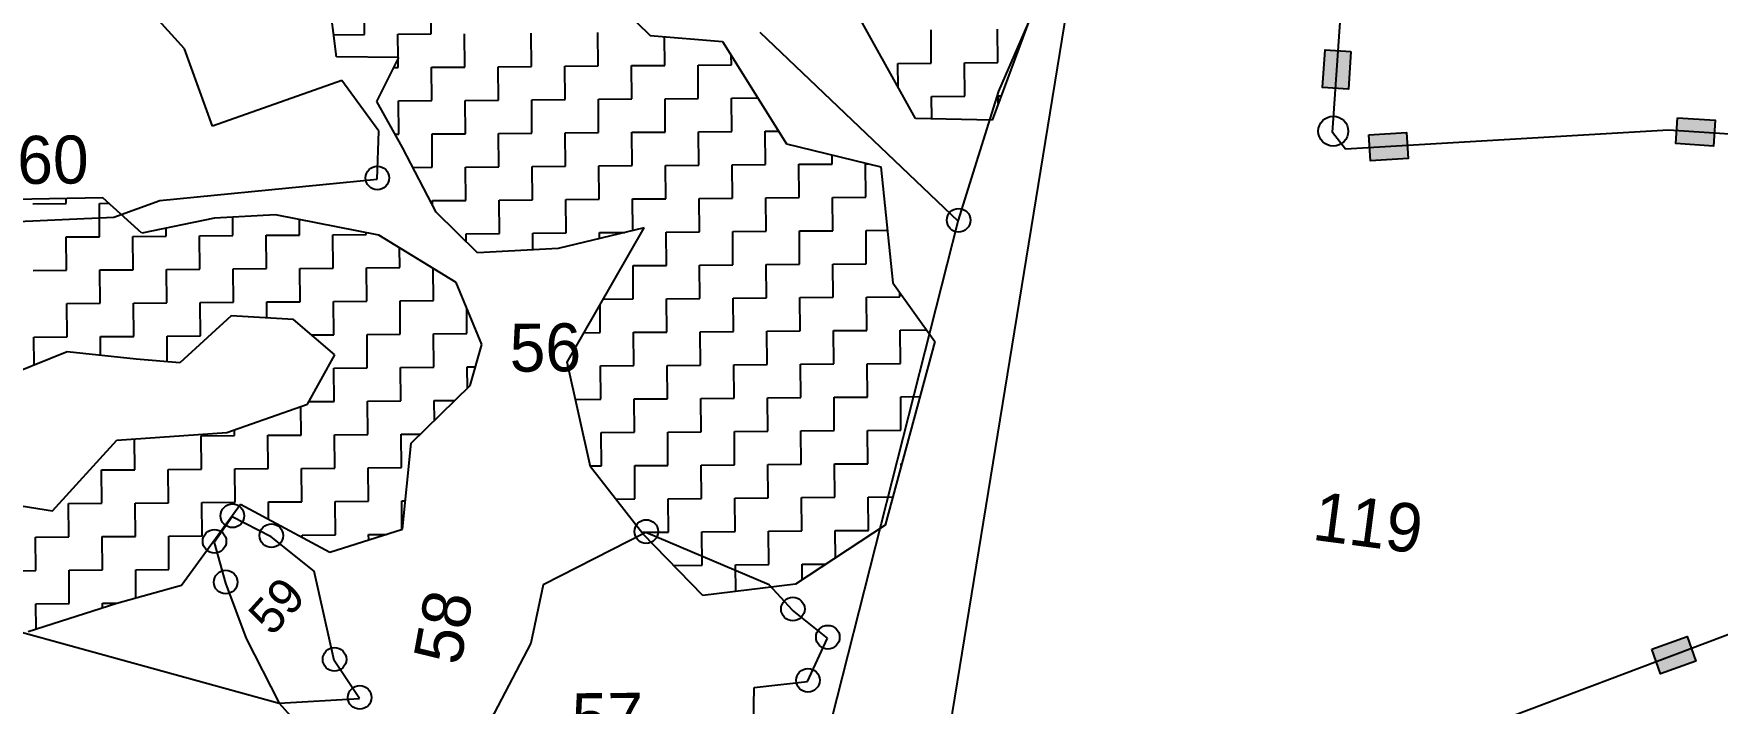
# Model space of a CAD drawing. Header units: metres. Extents: x 291285 to 296393, y 1982985 to 1990470.
# Drawn here: x 291675 to 292316, y 1984690 to 1984945 of the extents above; entities that cross this region are included whole.
import ezdxf

# ---------------------------------------------------------------- set-up
doc = ezdxf.new("R2010")
doc.units = ezdxf.units.M
for name, color, linetype in [('POLY_HATCH', 12, 'Continuous'), ('POLY_PARCEL', 6, 'Continuous'), ('SYM_STONE', 1, 'Continuous'), ('TEXT_PARCEL', 7, 'Continuous'), ('V_BOUND_LINE', 7, 'Continuous')]:
    doc.layers.add(name, color=color, linetype=linetype)
doc.styles.add('TEXT_MAP', font='')
doc.styles.get('TEXT_MAP').set_extended_font_data('Kruti Dev 050')

msp = doc.modelspace()

# ---------------------------------------------------------------- hatches: boundary and pattern name
for points in [[(292165.33, 1984924.2), (292175.21, 1984923.57), (292176.11, 1984937.86), (292166.23, 1984938.49)], [(292314.01, 1984901.92), (292314.66, 1984911.81), (292300.37, 1984912.74), (292299.72, 1984902.86)], [(292197.82, 1984897.15), (292197.23, 1984907.04), (292182.94, 1984906.19), (292183.53, 1984896.3)], [(292307.37, 1984706.02), (292304.04, 1984715.35), (292290.56, 1984710.54), (292293.89, 1984701.21)]]:
    msp.add_hatch(color=256).paths.add_polyline_path(points)

# ---------------------------------------------------------------- linework, layer by layer
for points in [[(292176.11, 1984937.86), (292175.21, 1984923.57), (292165.33, 1984924.2), (292166.23, 1984938.49)], [(292300.37, 1984912.74), (292314.66, 1984911.81), (292314.01, 1984901.92), (292299.72, 1984902.86)], [(292182.94, 1984906.19), (292197.23, 1984907.04), (292197.82, 1984897.15), (292183.53, 1984896.3)], [(292290.56, 1984710.54), (292304.04, 1984715.35), (292307.37, 1984706.02), (292293.89, 1984701.21)]]:
    msp.add_lwpolyline(points, close=True)
at = {"layer": 'POLY_HATCH'}
for p, q in [((292079.42, 1985019.41), (292039.52, 1984911.8)), ((291790.12, 1984935.92), (291786.36, 1984964.61)), ((291891.79, 1984961.32), (291909.41, 1984944)), ((292010.38, 1984912.39), (291984.19, 1984959.58)), ((291909.41, 1984944), (291936.9, 1984941.73)), ((291813.83, 1984935.61), (291790.12, 1984935.92)), ((291936.9, 1984941.73), (291961.35, 1984902.84)), ((291805.39, 1984918.91), (291813.83, 1984935.61)), ((291815.12, 1984901.35), (291805.39, 1984918.91)), ((292039.52, 1984911.8), (292010.38, 1984912.39)), ((291827.93, 1984876.76), (291815.12, 1984901.35)), ((291961.35, 1984902.84), (291997.21, 1984893.99)), ((291997.21, 1984893.99), (292001.74, 1984849.94)), ((291701.19, 1984882.26), (291651.27, 1984881.35)), ((291715.93, 1984868.77), (291701.19, 1984882.26)), ((291743.62, 1984874.54), (291715.93, 1984868.77)), ((291766.81, 1984875.74), (291743.62, 1984874.54)), ((291806.21, 1984868), (291766.81, 1984875.74)), ((291843.69, 1984861.27), (291827.93, 1984876.76)), ((291835.6, 1984850.1), (291806.21, 1984868)), ((291907.15, 1984870.86), (291874.43, 1984863.03)), ((291877.81, 1984819.72), (291907.15, 1984870.86)), ((291874.43, 1984863.03), (291843.69, 1984861.27)), ((291845.38, 1984826.49), (291835.6, 1984850.1)), ((292001.74, 1984849.94), (292017.73, 1984827.62)), ((291749.98, 1984837.31), (291730.45, 1984819.51)), ((291773.69, 1984835.99), (291749.98, 1984837.31)), ((291789.43, 1984822.51), (291773.69, 1984835.99)), ((292017.73, 1984827.62), (291998.85, 1984757.72)), ((291687.55, 1984823.69), (291659.4, 1984812.38)), ((291713.8, 1984820.88), (291687.55, 1984823.69)), ((291730.45, 1984819.51), (291713.8, 1984820.88)), ((291779, 1984803.78), (291789.43, 1984822.51)), ((291840.97, 1984810.84), (291845.38, 1984826.49)), ((291886.71, 1984779.98), (291877.81, 1984819.72)), ((291818.45, 1984788.98), (291840.97, 1984810.84)), ((291748.32, 1984792.95), (291779, 1984803.78)), ((291681.99, 1984763.18), (291706.49, 1984790.08)), ((291706.49, 1984790.08), (291748.32, 1984792.95)), ((291815.19, 1984756.2), (291818.45, 1984788.98)), ((291906.59, 1984754.44), (291886.71, 1984779.98)), ((291655.23, 1984767.49), (291681.99, 1984763.18)), ((291731.14, 1984734.85), (291753.59, 1984765.78)), ((291753.59, 1984765.78), (291787.52, 1984747.41)), ((291998.85, 1984757.72), (291964.74, 1984735.27)), ((291787.52, 1984747.41), (291815.19, 1984756.2)), ((291929.48, 1984730.95), (291906.59, 1984754.44)), ((291706.49, 1984728.1), (291731.14, 1984734.85)), ((291964.74, 1984735.27), (291929.48, 1984730.95)), ((291672.79, 1984717.24), (291706.49, 1984728.1))]:
    msp.add_line(p, q, dxfattribs=at)
at = {"layer": 'POLY_HATCH', "linetype": 'Continuous'}
for p, q in [((291800.74, 1984944.38), (291800.64, 1984957.06)), ((291826.1, 1984944.59), (291826, 1984957.27)), ((291789.02, 1984944.29), (291800.74, 1984944.38)), ((291813.42, 1984944.48), (291826.1, 1984944.59)), ((291813.49, 1984935.61), (291813.42, 1984944.48)), ((291838.88, 1984932.01), (291838.78, 1984944.69)), ((291864.24, 1984932.22), (291864.14, 1984944.9)), ((291889.6, 1984932.43), (291889.5, 1984945.11)), ((291914.96, 1984932.63), (291914.87, 1984943.55)), ((292016.4, 1984933.46), (292016.3, 1984946.14)), ((292041.76, 1984933.67), (292041.65, 1984946.35)), ((291940.32, 1984932.84), (291940.29, 1984936.33)), ((291811.9, 1984931.79), (291813.53, 1984931.81)), ((291813.53, 1984931.81), (291813.5, 1984934.96)), ((291826.21, 1984931.91), (291838.88, 1984932.01)), ((291826.31, 1984919.23), (291826.21, 1984931.91)), ((291851.56, 1984932.12), (291864.24, 1984932.22)), ((291851.67, 1984919.44), (291851.56, 1984932.12)), ((291876.92, 1984932.32), (291889.6, 1984932.43)), ((291877.03, 1984919.64), (291876.92, 1984932.32)), ((291902.28, 1984932.53), (291914.96, 1984932.63)), ((291902.39, 1984919.85), (291902.28, 1984932.53)), ((291927.64, 1984932.74), (291940.32, 1984932.84)), ((291927.75, 1984920.06), (291927.64, 1984932.74)), ((292003.72, 1984933.36), (292016.4, 1984933.46)), ((292003.79, 1984924.26), (292003.72, 1984933.36)), ((292029.08, 1984933.57), (292041.76, 1984933.67)), ((292029.18, 1984920.89), (292029.08, 1984933.57)), ((291813.63, 1984919.13), (291826.31, 1984919.23)), ((291813.73, 1984906.45), (291813.63, 1984919.13)), ((291838.99, 1984919.33), (291851.67, 1984919.44)), ((291839.09, 1984906.65), (291838.99, 1984919.33)), ((291864.35, 1984919.54), (291877.03, 1984919.64)), ((291864.45, 1984906.86), (291864.35, 1984919.54)), ((291889.71, 1984919.75), (291902.39, 1984919.85)), ((291889.81, 1984907.07), (291889.71, 1984919.75)), ((291915.07, 1984919.95), (291927.75, 1984920.06)), ((291915.17, 1984907.28), (291915.07, 1984919.95)), ((291940.43, 1984920.16), (291950.41, 1984920.24)), ((291940.53, 1984907.48), (291940.43, 1984920.16)), ((292016.5, 1984920.78), (292029.18, 1984920.89)), ((292016.57, 1984912.27), (292016.5, 1984920.78)), ((292041.86, 1984920.99), (292042.93, 1984921)), ((292041.88, 1984918.19), (292041.86, 1984920.99)), ((291812.3, 1984906.43), (291813.73, 1984906.45)), ((291826.41, 1984906.55), (291839.09, 1984906.65)), ((291826.52, 1984893.87), (291826.41, 1984906.55)), ((291851.77, 1984906.76), (291864.45, 1984906.86)), ((291851.88, 1984894.08), (291851.77, 1984906.76)), ((291877.13, 1984906.96), (291889.81, 1984907.07)), ((291877.23, 1984894.28), (291877.13, 1984906.96)), ((291902.49, 1984907.17), (291915.17, 1984907.28)), ((291902.59, 1984894.49), (291902.49, 1984907.17)), ((291927.85, 1984907.38), (291940.53, 1984907.48)), ((291927.95, 1984894.7), (291927.85, 1984907.38)), ((291953.21, 1984907.59), (291958.34, 1984907.63)), ((291953.31, 1984894.91), (291953.21, 1984907.59)), ((291978.67, 1984895.11), (291978.64, 1984898.57)), ((291819.04, 1984893.81), (291826.52, 1984893.87)), ((291839.2, 1984893.97), (291851.88, 1984894.08)), ((291839.3, 1984881.29), (291839.2, 1984893.97)), ((291864.55, 1984894.18), (291877.23, 1984894.28)), ((291864.66, 1984881.5), (291864.55, 1984894.18)), ((291889.91, 1984894.39), (291902.59, 1984894.49)), ((291890.02, 1984881.71), (291889.91, 1984894.39)), ((291915.27, 1984894.6), (291927.95, 1984894.7)), ((291915.38, 1984881.92), (291915.27, 1984894.6)), ((291940.63, 1984894.8), (291953.31, 1984894.91)), ((291940.74, 1984882.12), (291940.63, 1984894.8)), ((291965.99, 1984895.01), (291978.67, 1984895.11)), ((291966.1, 1984882.33), (291965.99, 1984895.01)), ((291991.35, 1984895.22), (291992.21, 1984895.22)), ((291991.45, 1984882.54), (291991.35, 1984895.22)), ((291674.47, 1984879.95), (291687.14, 1984880.05)), ((291687.14, 1984880.05), (291687.13, 1984882)), ((291699.82, 1984880.15), (291703.46, 1984880.18)), ((291699.93, 1984867.47), (291699.82, 1984880.15)), ((291826.62, 1984881.19), (291839.3, 1984881.29)), ((291826.64, 1984879.24), (291826.62, 1984881.19)), ((291851.98, 1984881.4), (291864.66, 1984881.5)), ((291852.08, 1984868.72), (291851.98, 1984881.4)), ((291877.34, 1984881.61), (291890.02, 1984881.71)), ((291877.44, 1984868.93), (291877.34, 1984881.61)), ((291902.7, 1984881.81), (291915.38, 1984881.92)), ((291902.8, 1984869.82), (291902.7, 1984881.81)), ((291928.06, 1984882.02), (291940.74, 1984882.12)), ((291928.16, 1984869.34), (291928.06, 1984882.02)), ((291953.42, 1984882.23), (291966.1, 1984882.33)), ((291953.52, 1984869.55), (291953.42, 1984882.23)), ((291978.77, 1984882.43), (291991.45, 1984882.54)), ((291978.88, 1984869.75), (291978.77, 1984882.43)), ((291750.65, 1984867.89), (291750.59, 1984874.9)), ((291776.01, 1984868.1), (291775.96, 1984873.94)), ((291687.25, 1984867.37), (291699.93, 1984867.47)), ((291687.35, 1984854.69), (291687.25, 1984867.37)), ((291712.61, 1984867.58), (291725.29, 1984867.68)), ((291712.71, 1984854.9), (291712.61, 1984867.58)), ((291725.29, 1984867.68), (291725.26, 1984870.72)), ((291737.97, 1984867.79), (291750.65, 1984867.89)), ((291738.07, 1984855.11), (291737.97, 1984867.79)), ((291763.33, 1984867.99), (291776.01, 1984868.1)), ((291763.43, 1984855.31), (291763.33, 1984867.99)), ((291788.68, 1984868.2), (291801.36, 1984868.3)), ((291788.79, 1984855.52), (291788.68, 1984868.2)), ((291801.36, 1984868.3), (291801.36, 1984868.95)), ((291839.4, 1984868.61), (291852.08, 1984868.72)), ((291839.43, 1984865.45), (291839.4, 1984868.61)), ((291864.76, 1984868.82), (291877.44, 1984868.93)), ((291864.81, 1984862.48), (291864.76, 1984868.82)), ((291890.12, 1984869.03), (291899.84, 1984869.11)), ((291890.14, 1984866.79), (291890.12, 1984869.03)), ((291915.48, 1984869.24), (291928.16, 1984869.34)), ((291915.58, 1984856.56), (291915.48, 1984869.24)), ((291940.84, 1984869.44), (291953.52, 1984869.55)), ((291940.94, 1984856.76), (291940.84, 1984869.44)), ((291966.2, 1984869.65), (291978.88, 1984869.75)), ((291966.3, 1984856.97), (291966.2, 1984869.65)), ((291991.56, 1984869.86), (291999.68, 1984869.92)), ((291991.66, 1984857.18), (291991.56, 1984869.86)), ((291814.15, 1984855.73), (291814.09, 1984863.2)), ((291674.67, 1984854.59), (291687.35, 1984854.69)), ((291700.03, 1984854.8), (291712.71, 1984854.9)), ((291700.14, 1984842.12), (291700.03, 1984854.8)), ((291725.39, 1984855), (291738.07, 1984855.11)), ((291725.49, 1984842.32), (291725.39, 1984855)), ((291750.75, 1984855.21), (291763.43, 1984855.31)), ((291750.85, 1984842.53), (291750.75, 1984855.21)), ((291776.11, 1984855.42), (291788.79, 1984855.52)), ((291776.21, 1984842.74), (291776.11, 1984855.42)), ((291801.47, 1984855.62), (291814.15, 1984855.73)), ((291801.57, 1984842.94), (291801.47, 1984855.62)), ((291826.93, 1984843.15), (291826.83, 1984855.44)), ((291902.9, 1984856.45), (291915.58, 1984856.56)), ((291903.01, 1984843.77), (291902.9, 1984856.45)), ((291928.26, 1984856.66), (291940.94, 1984856.76)), ((291928.37, 1984843.98), (291928.26, 1984856.66)), ((291953.62, 1984856.87), (291966.3, 1984856.97)), ((291953.73, 1984844.19), (291953.62, 1984856.87)), ((291978.98, 1984857.07), (291991.66, 1984857.18)), ((291979.09, 1984844.4), (291978.98, 1984857.07)), ((292004.44, 1984844.6), (292004.43, 1984846.18)), ((291687.46, 1984842.01), (291700.14, 1984842.12)), ((291687.56, 1984829.33), (291687.46, 1984842.01)), ((291712.81, 1984842.22), (291725.49, 1984842.32)), ((291712.92, 1984829.54), (291712.81, 1984842.22)), ((291738.17, 1984842.43), (291750.85, 1984842.53)), ((291738.28, 1984829.75), (291738.17, 1984842.43)), ((291763.53, 1984842.63), (291776.21, 1984842.74)), ((291763.58, 1984836.55), (291763.53, 1984842.63)), ((291788.89, 1984842.84), (291801.57, 1984842.94)), ((291789, 1984830.16), (291788.89, 1984842.84)), ((291814.25, 1984843.05), (291826.93, 1984843.15)), ((291814.35, 1984830.37), (291814.25, 1984843.05)), ((291839.71, 1984830.58), (291839.63, 1984840.37)), ((291890.43, 1984830.99), (291890.35, 1984841.56)), ((291891.56, 1984843.68), (291903.01, 1984843.77)), ((291915.69, 1984843.88), (291928.37, 1984843.98)), ((291915.79, 1984831.2), (291915.69, 1984843.88)), ((291941.05, 1984844.08), (291953.73, 1984844.19)), ((291941.15, 1984831.4), (291941.05, 1984844.08)), ((291966.41, 1984844.29), (291979.09, 1984844.4)), ((291966.51, 1984831.61), (291966.41, 1984844.29)), ((291991.77, 1984844.5), (292004.44, 1984844.6)), ((291991.87, 1984831.82), (291991.77, 1984844.5)), ((291674.88, 1984829.23), (291687.56, 1984829.33)), ((291674.97, 1984818.63), (291674.88, 1984829.23)), ((291700.24, 1984829.44), (291712.92, 1984829.54)), ((291700.3, 1984822.33), (291700.24, 1984829.44)), ((291725.6, 1984829.64), (291738.28, 1984829.75)), ((291725.68, 1984819.9), (291725.6, 1984829.64)), ((291780.57, 1984830.09), (291789, 1984830.16)), ((291801.68, 1984830.27), (291814.35, 1984830.37)), ((291801.78, 1984817.59), (291801.68, 1984830.27)), ((291827.03, 1984830.47), (291839.71, 1984830.58)), ((291827.14, 1984817.79), (291827.03, 1984830.47)), ((291884.25, 1984830.94), (291890.43, 1984830.99)), ((291903.11, 1984831.09), (291915.79, 1984831.2)), ((291903.22, 1984818.41), (291903.11, 1984831.09)), ((291928.47, 1984831.3), (291941.15, 1984831.4)), ((291928.57, 1984818.62), (291928.47, 1984831.3)), ((291953.83, 1984831.51), (291966.51, 1984831.61)), ((291953.93, 1984818.83), (291953.83, 1984831.51)), ((291979.19, 1984831.72), (291991.87, 1984831.82)), ((291979.29, 1984819.04), (291979.19, 1984831.72)), ((292004.55, 1984831.92), (292014.59, 1984832)), ((292004.65, 1984819.24), (292004.55, 1984831.92)), ((291789.1, 1984817.48), (291801.78, 1984817.59)), ((291789.2, 1984804.8), (291789.1, 1984817.48)), ((291814.46, 1984817.69), (291827.14, 1984817.79)), ((291814.56, 1984805.01), (291814.46, 1984817.69)), ((291839.82, 1984817.9), (291842.96, 1984817.92)), ((291839.88, 1984809.78), (291839.82, 1984817.9)), ((291877.85, 1984819.58), (291877.84, 1984819.77)), ((291890.54, 1984818.31), (291903.22, 1984818.41)), ((291890.64, 1984805.63), (291890.54, 1984818.31)), ((291915.89, 1984818.52), (291928.57, 1984818.62)), ((291916, 1984805.84), (291915.89, 1984818.52)), ((291941.25, 1984818.73), (291953.93, 1984818.83)), ((291941.36, 1984806.05), (291941.25, 1984818.73)), ((291966.61, 1984818.93), (291979.29, 1984819.04)), ((291966.72, 1984806.25), (291966.61, 1984818.93)), ((291991.97, 1984819.14), (292004.65, 1984819.24)), ((291992.08, 1984806.46), (291991.97, 1984819.14)), ((291776.63, 1984792.02), (291776.54, 1984802.91)), ((291779.52, 1984804.72), (291789.2, 1984804.8)), ((291801.88, 1984804.91), (291814.56, 1984805.01)), ((291801.99, 1984792.23), (291801.88, 1984804.91)), ((291827.24, 1984805.11), (291835.14, 1984805.18)), ((291827.3, 1984797.57), (291827.24, 1984805.11)), ((291880.99, 1984805.55), (291890.64, 1984805.63)), ((291903.32, 1984805.73), (291916, 1984805.84)), ((291903.42, 1984793.06), (291903.32, 1984805.73)), ((291928.68, 1984805.94), (291941.36, 1984806.05)), ((291928.78, 1984793.26), (291928.68, 1984805.94)), ((291954.04, 1984806.15), (291966.72, 1984806.25)), ((291954.14, 1984793.47), (291954.04, 1984806.15)), ((291979.4, 1984806.36), (291992.08, 1984806.46)), ((291979.5, 1984793.68), (291979.4, 1984806.36)), ((292004.76, 1984806.56), (292012.06, 1984806.62)), ((292004.86, 1984793.88), (292004.76, 1984806.56)), ((291713.33, 1984778.82), (291713.24, 1984790.55)), ((291738.59, 1984791.71), (291751.27, 1984791.81)), ((291738.69, 1984779.03), (291738.59, 1984791.71)), ((291751.27, 1984791.81), (291751.25, 1984793.98)), ((291763.95, 1984791.92), (291776.63, 1984792.02)), ((291764.05, 1984779.24), (291763.95, 1984791.92)), ((291789.31, 1984792.12), (291801.99, 1984792.23)), ((291789.41, 1984779.44), (291789.31, 1984792.12)), ((291814.67, 1984792.33), (291821.96, 1984792.39)), ((291814.77, 1984779.65), (291814.67, 1984792.33)), ((291890.74, 1984792.95), (291903.42, 1984793.06)), ((291890.85, 1984780.27), (291890.74, 1984792.95)), ((291916.1, 1984793.16), (291928.78, 1984793.26)), ((291916.21, 1984780.48), (291916.1, 1984793.16)), ((291941.46, 1984793.37), (291954.14, 1984793.47)), ((291941.56, 1984780.69), (291941.46, 1984793.37)), ((291966.82, 1984793.57), (291979.5, 1984793.68)), ((291966.92, 1984780.89), (291966.82, 1984793.57)), ((291992.18, 1984793.78), (292004.86, 1984793.88)), ((291992.28, 1984781.1), (291992.18, 1984793.78)), ((291700.65, 1984778.72), (291713.33, 1984778.82)), ((291700.76, 1984766.04), (291700.65, 1984778.72)), ((291726.01, 1984778.93), (291738.69, 1984779.03)), ((291726.12, 1984766.25), (291726.01, 1984778.93)), ((291751.37, 1984779.13), (291764.05, 1984779.24)), ((291751.48, 1984766.45), (291751.37, 1984779.13)), ((291776.73, 1984779.34), (291789.41, 1984779.44)), ((291776.83, 1984766.66), (291776.73, 1984779.34)), ((291802.09, 1984779.55), (291814.77, 1984779.65)), ((291802.19, 1984766.87), (291802.09, 1984779.55)), ((291886.66, 1984780.24), (291890.85, 1984780.27)), ((291903.53, 1984780.38), (291916.21, 1984780.48)), ((291903.63, 1984767.7), (291903.53, 1984780.38)), ((291928.89, 1984780.58), (291941.56, 1984780.69)), ((291928.99, 1984767.9), (291928.89, 1984780.58)), ((291954.24, 1984780.79), (291966.92, 1984780.89)), ((291954.35, 1984768.11), (291954.24, 1984780.79)), ((291979.6, 1984781), (291992.28, 1984781.1)), ((291979.71, 1984768.32), (291979.6, 1984781)), ((292004.96, 1984781.2), (292005.2, 1984781.21)), ((292004.97, 1984780.37), (292004.96, 1984781.2)), ((291688.08, 1984765.93), (291700.76, 1984766.04)), ((291688.18, 1984753.26), (291688.08, 1984765.93)), ((291713.44, 1984766.14), (291726.12, 1984766.25)), ((291713.54, 1984753.46), (291713.44, 1984766.14)), ((291738.8, 1984766.35), (291751.48, 1984766.45)), ((291738.9, 1984753.67), (291738.8, 1984766.35)), ((291764.15, 1984766.56), (291776.83, 1984766.66)), ((291764.21, 1984760.03), (291764.15, 1984766.56)), ((291789.51, 1984766.76), (291802.19, 1984766.87)), ((291789.62, 1984754.08), (291789.51, 1984766.76)), ((291814.87, 1984766.97), (291816.26, 1984766.98)), ((291814.96, 1984756.13), (291814.87, 1984766.97)), ((291896.32, 1984767.64), (291903.63, 1984767.7)), ((291916.31, 1984767.8), (291928.99, 1984767.9)), ((291916.41, 1984755.12), (291916.31, 1984767.8)), ((291941.67, 1984768.01), (291954.35, 1984768.11)), ((291941.77, 1984755.33), (291941.67, 1984768.01)), ((291967.03, 1984768.21), (291979.71, 1984768.32)), ((291967.13, 1984755.53), (291967.03, 1984768.21)), ((291992.39, 1984768.42), (292001.76, 1984768.5)), ((291992.49, 1984755.74), (291992.39, 1984768.42)), ((291675.5, 1984753.15), (291688.18, 1984753.26)), ((291675.6, 1984740.47), (291675.5, 1984753.15)), ((291700.86, 1984753.36), (291713.54, 1984753.46)), ((291700.96, 1984740.68), (291700.86, 1984753.36)), ((291726.22, 1984753.57), (291738.9, 1984753.67)), ((291726.32, 1984740.89), (291726.22, 1984753.57)), ((291776.94, 1984753.98), (291789.62, 1984754.08)), ((291776.94, 1984753.13), (291776.94, 1984753.98)), ((291802.3, 1984754.19), (291809.03, 1984754.24)), ((291802.31, 1984752.11), (291802.3, 1984754.19)), ((291906.13, 1984755.04), (291916.41, 1984755.12)), ((291929.09, 1984755.22), (291941.77, 1984755.33)), ((291929.2, 1984742.54), (291929.09, 1984755.22)), ((291954.45, 1984755.43), (291967.13, 1984755.53)), ((291954.56, 1984742.75), (291954.45, 1984755.43)), ((291979.81, 1984755.64), (291992.49, 1984755.74)), ((291979.9, 1984745.24), (291979.81, 1984755.64)), ((291662.93, 1984740.37), (291675.6, 1984740.47)), ((291688.28, 1984740.58), (291700.96, 1984740.68)), ((291688.39, 1984727.9), (291688.28, 1984740.58)), ((291713.64, 1984740.78), (291726.32, 1984740.89)), ((291713.73, 1984730.08), (291713.64, 1984740.78)), ((291918.27, 1984742.45), (291929.2, 1984742.54)), ((291941.88, 1984742.65), (291954.56, 1984742.75)), ((291941.96, 1984732.48), (291941.88, 1984742.65)), ((291967.23, 1984742.86), (291976.38, 1984742.93)), ((291967.28, 1984736.94), (291967.23, 1984742.86)), ((291675.71, 1984727.79), (291688.39, 1984727.9)), ((291675.79, 1984718.21), (291675.71, 1984727.79)), ((291701.07, 1984728), (291706.31, 1984728.04)), ((291701.08, 1984726.36), (291701.07, 1984728))]:
    msp.add_line(p, q, dxfattribs=at)
at = {"layer": 'POLY_PARCEL'}
for p, q in [((291732.25, 1984938.89), (291722.32, 1984949.85)), ((292169.13, 1984907.12), (292171.93, 1984949.12)), ((291951.21, 1984945.24), (292026.66, 1984873.31)), ((291742.94, 1984909.46), (291732.25, 1984938.89)), ((291792.04, 1984926.86), (291742.94, 1984909.46)), ((291806.23, 1984907.59), (291792.04, 1984926.86)), ((291805.48, 1984889.39), (291806.23, 1984907.59)), ((292174.05, 1984900.7), (292169.13, 1984907.12)), ((292296.96, 1984908.01), (292174.05, 1984900.7)), ((292432.28, 1984899.13), (292296.96, 1984908.01)), ((291722.88, 1984881.26), (291805.48, 1984889.39)), ((291705.32, 1984874.85), (291722.88, 1984881.26)), ((291663.25, 1984873.02), (291705.32, 1984874.85)), ((291750.32, 1984760.89), (291743.51, 1984751.19)), ((291765.16, 1984753.34), (291750.32, 1984760.89)), ((291743.51, 1984751.19), (291747.77, 1984735.67)), ((291781.62, 1984740.28), (291765.16, 1984753.34)), ((291907.8, 1984754.89), (291868.75, 1984735.08)), ((291954.66, 1984735), (291907.8, 1984754.89)), ((291789.19, 1984706.28), (291781.62, 1984740.28)), ((291747.77, 1984735.67), (291755.63, 1984714.67)), ((291868.75, 1984735.08), (291864.01, 1984712.8)), ((291963.6, 1984725.42), (291954.66, 1984735)), ((291976.89, 1984714.71), (291963.6, 1984725.42)), ((292330.13, 1984720.03), (292010.09, 1984599.39)), ((291755.63, 1984714.67), (291768.2, 1984690.06)), ((291864.01, 1984712.8), (291841.31, 1984669.5)), ((291969.34, 1984698.3), (291976.89, 1984714.71)), ((291798.77, 1984691.79), (291789.19, 1984706.28)), ((291948.04, 1984652.45), (291949.06, 1984695.97)), ((291949.06, 1984695.97), (291969.34, 1984698.3)), ((291768.2, 1984690.06), (291798.77, 1984691.79))]:
    msp.add_line(p, q, dxfattribs=at)
at = {"layer": 'SYM_STONE'}
for centre, radius in [((292169.37, 1984907.61), 5.69), ((291805.61, 1984889.8), 4.49), ((292026.79, 1984873.72), 4.49), ((291750.46, 1984761.3), 4.49), ((291765.29, 1984753.74), 4.49), ((291907.93, 1984755.3), 4.49), ((291743.64, 1984751.6), 4.49), ((291747.9, 1984736.08), 4.49), ((291963.73, 1984725.83), 4.49), ((291977.02, 1984715.11), 4.49), ((291789.32, 1984706.69), 4.49), ((291969.47, 1984698.71), 4.49), ((291798.9, 1984692.2), 4.49)]:
    msp.add_circle(centre, radius, dxfattribs=at)
at = {"layer": 'V_BOUND_LINE'}
for p, q in [((292108.05, 1985199.13), (292057.05, 1984887.28)), ((292042.07, 1984922.77), (292089.39, 1985031.84)), ((292026.66, 1984873.31), (292042.07, 1984922.77)), ((292057.05, 1984887.28), (292010.09, 1984599.39)), ((291965.37, 1984632.32), (292026.66, 1984873.31)), ((291621.3, 1984730.48), (291768.2, 1984690.06)), ((291768.2, 1984690.06), (291795.04, 1984660.25))]:
    msp.add_line(p, q, dxfattribs=at)

# ---------------------------------------------------------------- texts
at = {"layer": 'TEXT_PARCEL', "style": 'TEXT_MAP'}
for s, height, rotation, p in [('60', 18.259, 0.46821, (291668.65, 1984887.52)), ('56', 18.259, 0.46821, (291856.03, 1984816.08)), ('119', 18.521, 352.46292, (292161, 1984752.24)), ('59', 13.518, 47.73716, (291765.51, 1984715.13)), ('58', 18.259, 79.57464, (291837.18, 1984703.98)), ('57', 18.259, 0.46821, (291879.64, 1984675.52))]:
    msp.add_text(s, height=height, rotation=rotation, dxfattribs=at).set_placement(p)

doc.saveas('drawing.dxf')
